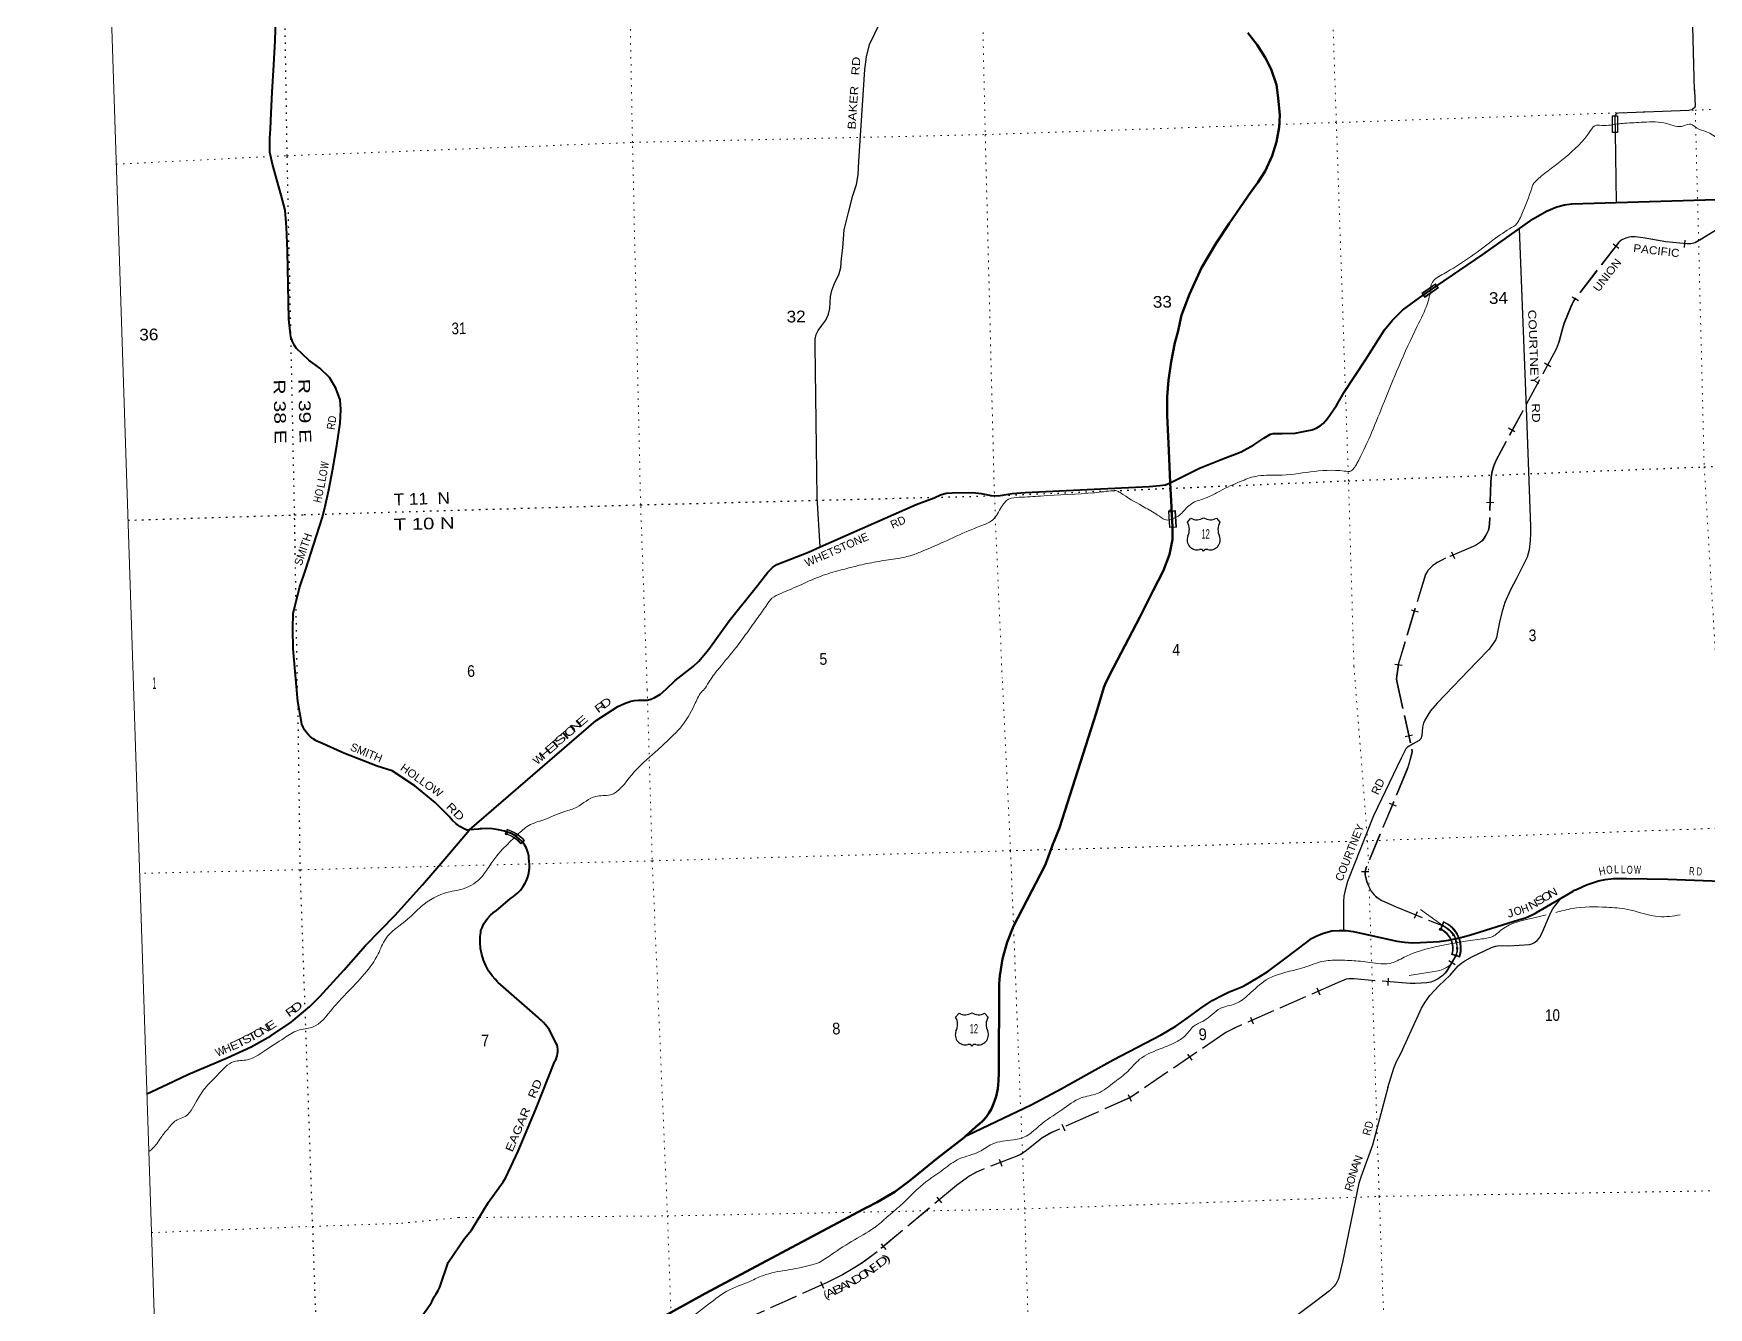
# Model space of a CAD drawing. Header units: feet. Extents: x 757852 to 1040949, y -536576 to -344549.
# Drawn here: x 757852 to 782970, y -408566 to -389465 of the extents above; entities that cross this region are included whole.
import ezdxf
from ezdxf.enums import TextEntityAlignment as Align

# ---------------------------------------------------------------- set-up
doc = ezdxf.new("R2010")
doc.units = ezdxf.units.FT
doc.header["$LTSCALE"] = 70
doc.header["$PDMODE"] = 32
doc.header["$PDSIZE"] = 35
doc.linetypes.add('DOTTED', pattern=[1.5, 0.3, -1.2])
doc.linetypes.add('LONG_DASHED', pattern=[7.5, 6, -1.5])
for name, color, linetype, lineweight in [('16', 7, 'Continuous', 25), ('20', 7, 'Continuous', 70), ('26', 7, 'Continuous', 40), ('29', 7, 'Continuous', 25), ('34', 7, 'Continuous', 13), ('39', 7, 'Continuous', 13), ('4', 7, 'Continuous', 13), ('57', 7, 'Continuous', 13), ('6', 7, 'DOTTED', 25), ('61', 7, 'Continuous', 13), ('63', 7, 'Continuous', 25), ('7', 7, 'DOTTED', 13)]:
    doc.layers.add(name, color=color, linetype=linetype, lineweight=lineweight)
doc.layers.add('27', color=7, linetype='Continuous')
doc.layers.add('30', color=7, linetype='Continuous')

msp = doc.modelspace()

# ---------------------------------------------------------------- linework, layer by layer
at = {"layer": '16'}
for p, q in [((775155.74, -396790.54), (775207.05, -396731.78)), ((775398.81, -396725.81), (775398.53, -396726.01)), ((775590.9, -396731.69), (775642.29, -396790.54)), ((771922.99, -404147.23), (771922.71, -404147.43)), ((771679.92, -404211.96), (771731.23, -404153.2)), ((772115.08, -404153.11), (772166.47, -404211.96))]:
    msp.add_line(p, q, dxfattribs=at)
for centre, radius, start, end in [((774962.76, -396901.17), 222.05, 332.97043, 29.75871), ((775298.13, -396574.12), 182.07, 239.97227, 303.45418), ((775499.91, -396574.62), 181.52, 236.33975, 300.08743), ((775499.9, -396574.12), 182.07, 236.54582, 236.59441), ((775835.26, -396901.17), 222.05, 150.24129, 207.02957), ((775301.95, -397056.07), 151.42, 159.09177, 283.81923), ((775496.07, -397056.07), 151.42, 256.18077, 20.90823), ((772024.09, -403996.04), 181.52, 236.33975, 300.08743), ((771486.94, -404322.59), 222.05, 332.97043, 29.75871), ((771822.31, -403995.54), 182.07, 239.97227, 303.45418), ((772024.08, -403995.54), 182.07, 236.54582, 236.59441), ((772359.44, -404322.59), 222.05, 150.24129, 207.02957), ((771826.13, -404477.49), 151.42, 159.09177, 283.81923), ((772020.25, -404477.49), 151.42, 256.18077, 20.90823)]:
    msp.add_arc(centre, radius, start, end, dxfattribs=at)
for centre, major_axis, start_param, end_param in [((775357.29, -397254.89), (-19.56, 51.67), 4.95877769, 6.28318531), ((775440.74, -397254.89), (19.56, 51.67), 0, 1.32637542), ((771881.47, -404676.31), (-19.56, 51.67), 4.95877769, 6.28318531), ((771964.92, -404676.31), (19.56, 51.67), 0, 1.32637542)]:
    msp.add_ellipse(centre, major_axis=major_axis, ratio=0.929097, start_param=start_param, end_param=end_param, dxfattribs=at)
at = {"layer": '20'}
for points in [[(774898.76, -396200.79), (774878.33, -395715.1), (774851.22, -395191.36), (774850.45, -394914.21), (774872.22, -394662.78), (774911.61, -394384.93), (774968.96, -394100.75), (775012.4, -393941.33), (775066.27, -393686.97), (775184.7, -393372.45), (775366.54, -392976.19), (775589.08, -392608.27), (775783.84, -392313.34), (775945.28, -392072.49), (776102.22, -391848), (776210.44, -391696.49), (776321.16, -391527.69), (776426.13, -391298.61), (776491.84, -391090.57), (776533.2, -390867.54), (776540.02, -390690.57), (776518.43, -390428.13), (776489.82, -390232.65), (776410.33, -390001.24), (776320.5, -389825.83), (776203.25, -389632.55), (776059.59, -389456.67)], [(773992.9, -399073.37), (774441.5, -398215.13), (774643.47, -397815.98), (774793.1, -397526.18), (774885.17, -397275.54), (774931.49, -397049.8), (774933.28, -396921.23), (774932.42, -396871.63), (774919.15, -396567.98), (774898.76, -396200.79)], [(771834.35, -405991.35), (772022.97, -405823.01), (772032.6, -405815.28), (772087.3, -405765.57), (772136.51, -405710.42), (772179.68, -405650.42), (772216.34, -405586.25), (772247.65, -405514.54), (772285.46, -405402.23), (772311.32, -405286.59), (772324.96, -405168.87), (772326.21, -405050.38), (772330.89, -403708.57), (772341.3, -403591.39), (772383.65, -403336.82), (772452.38, -403088.06), (772546.73, -402847.86), (773015.22, -401945.88), (773034.6, -401908.57), (773039.16, -401895.88), (773127.87, -401649.07), (773144.71, -401602.19), (773145.95, -401599.07), (773216.23, -401421.68), (773230.12, -401386.63), (773234.95, -401371.68), (773789.54, -399653.13), (773902, -399271.05), (773909.9, -399244.2), (773921.15, -399221.05), (773992.9, -399073.37)], [(767219.04, -408748.13), (767925, -408355.73), (770296.31, -407091.27), (770345.04, -407065.29), (770346.31, -407064.67), (770502.65, -406989.08), (770767.26, -406831.56), (770988.96, -406665.92), (771013.96, -406647.24), (771038.96, -406628.9), (771413.85, -406324.32), (771805.95, -406016.7), (771834.35, -405991.35)]]:
    msp.add_lwpolyline(points, dxfattribs=at)
at = {"layer": '26'}
for p, q in [((761870.07, -399788.04), (761813.74, -399480.11)), ((761878, -399820.05), (761870.1, -399788.03))]:
    msp.add_line(p, q, dxfattribs=at)
for points in [[(761813.74, -399480.11), (761747.59, -398691.58), (761738.34, -398388.47), (761746.33, -398153.34), (761787.87, -397999.98), (761838.19, -397774.16), (761933.79, -397495.35), (762050.09, -397135.83), (762185.43, -396715.74), (762231.46, -396529.28), (762280.82, -396308.38), (762339.62, -395992.04), (762399.85, -395641.53), (762452.32, -395307.22), (762462.87, -395104.18), (762448.29, -394957.82), (762386.99, -394780.12), (762289.89, -394623.13), (762146.86, -394481), (761982.16, -394363.34), (761792.27, -394181.84), (761764.64, -394144.56), (761735.35, -394083.73), (761712.82, -394013.88), (761704.27, -393970.47), (761678.34, -393747.98), (761662.75, -392727.95), (761644.5, -392368.76), (761628.02, -392111.96), (761567.96, -391890.06), (761497.34, -391638.22), (761435.38, -391422.37), (761396.16, -391244.3), (761396.57, -391035.41), (761408.2, -390894.62), (761416.15, -390657.49), (761432.83, -390343.88), (761453.84, -389931.79), (761475.71, -389569.89), (761484.42, -389260.43)], [(778897.47, -393248.13), (779585.13, -392775.73), (780341.11, -392244.49), (780539.9, -392126.57), (780695.45, -392063.63), (780808.6, -392034.57), (780919.58, -392017.58), (781421.39, -392002.88), (785588.36, -391878.65), (785855.31, -391870.02), (786057.73, -391846.44), (786156.22, -391828.42), (786249.67, -391796.93), (786618.03, -391613.82), (789130.27, -390428.16), (789472.96, -390266.43)], [(774898.76, -396200.79), (775338.81, -395982.3), (775661.9, -395852.19), (775961.11, -395734.55), (776150.1, -395630.86), (776299.05, -395533.89), (776403.64, -395472.48), (776420.37, -395465.51), (776439.12, -395461.51), (776463.62, -395460.78), (776574.07, -395462.24), (776773.65, -395455.39), (776947.83, -395424.26), (777024.63, -395405.92), (777097.6, -395375.48), (777144.58, -395348.87), (777189.93, -395310.84), (777227.97, -395274.26), (777255.86, -395236.17), (777391.06, -395041.02), (777508.12, -394842.17), (777825.08, -394356.67), (778112.55, -393907.84), (778228.5, -393761.23), (778378.59, -393614.02), (778640.41, -393424.72), (778897.47, -393248.13)], [(767338.8, -399296.4), (767473.22, -399165.04), (767744.7, -398953.48), (767829.75, -398877.7), (767977.2, -398694.39), (768285.2, -398271.31), (768707.83, -397741.81), (768865.05, -397542.26), (768932.13, -397472.82), (768997.62, -397427.5), (769201.08, -397347.66), (769472.32, -397238.54), (769649.69, -397159.15), (771086.73, -396527.76), (771358.07, -396424.66), (771455.04, -396381.84), (771537.27, -396358.19), (771625.89, -396349.74), (771939.08, -396344.32), (772063.86, -396360.24), (772212.98, -396389.8), (772315.48, -396394.06), (772529.81, -396362.23), (772722.37, -396348.86), (774582.38, -396254.46), (774740.85, -396243.69), (774824.96, -396230.18), (774898.76, -396200.79)], [(764389.68, -401404.4), (766291.23, -399762.5), (766612.41, -399557.17), (766715.83, -399511.65), (766808.69, -399476.83), (766866.44, -399463.94), (766924.67, -399458.97), (767058.5, -399458.97), (767107.42, -399446.36), (767156.63, -399423.27), (767254.77, -399369.7), (767338.8, -399296.4)], [(764389.68, -401404.4), (764349.58, -401407.41), (764309.4, -401388.67), (764245.92, -401352.28), (764186.58, -401309.45), (764132.05, -401260.65), (764082.92, -401206.43), (763876, -400992.65), (763571.96, -400744.65), (763229, -400519.05), (763004.43, -400451.32), (762506.79, -400256.91), (762149.84, -400095.65), (762124.84, -400085.35), (762099.84, -400073.12), (762083.91, -400065.33), (762044.24, -400040.56), (762007.37, -400011.77), (761973.72, -399979.29), (761943.64, -399943.47), (761917.48, -399904.71), (761895.51, -399863.42), (761877.97, -399820.06)], [(759551.17, -405360.8), (759858.96, -405217.69), (760164.03, -405072.96), (760755.85, -404822.57), (761116.84, -404660.07), (761412.31, -404490.76), (761716.09, -404286.92), (761996.9, -404052.46), (762147.55, -403903.92), (762507.49, -403509.28), (762828.41, -403140.56), (763276.08, -402685.58), (763687.45, -402228.24), (764025.22, -401832.6), (764385.79, -401407.76), (764389.68, -401404.4)], [(765187.17, -401590.21), (765187.17, -401590.21), (765136.64, -401537.78), (765080.17, -401495.4), (765003.93, -401455.84), (764915.94, -401425.79), (764826.75, -401402.89), (764735.66, -401389.45), (764643.67, -401385.6), (764576.77, -401389.81), (764551.77, -401391.39), (764526.77, -401394.11), (764389.68, -401404.4)], [(765287.6, -401928.05), (765281.64, -401822.78), (765280.29, -401799.07), (765274.87, -401772.78), (765270.72, -401753.31), (765256.61, -401709.94), (765238.05, -401668.28), (765215.23, -401628.79), (765204.51, -401614.05), (765187.17, -401590.21)], [(763439.04, -409030.05), (763799.01, -408518.8), (763819.41, -408489.82), (763828.93, -408468.8), (763859.69, -408405.83), (763889.21, -408358.66), (763904.44, -408334.32), (763917.76, -408308.66), (763942.65, -408260.74), (764068.44, -407890.91), (764315.47, -407533.63), (764422.23, -407406.04), (764674.33, -406984.16), (764893.66, -406680.44), (764936.96, -406616.1), (765119.93, -406221.53), (765382.6, -405591.99), (765671.41, -404874.77), (765682.97, -404853.36), (765695.78, -404823.35), (765705.38, -404792.17), (765711.68, -404760.16), (765714.59, -404727.66), (765714.09, -404695.04), (765710.18, -404662.65), (765708.65, -404655.94), (765703.11, -404631.72), (765691.82, -404605.94), (765680.61, -404580.33), (765600.79, -404426.79), (765589.27, -404404.63), (765569.29, -404376.79), (765556.64, -404359.17), (765501.14, -404294.47), (765464.19, -404259.55), (765441.6, -404238.19), (765414.19, -404214.09), (764820.39, -403691.79), (764803.79, -403677.19), (764772.83, -403642.88), (764728.32, -403591.36), (764677.19, -403517.88), (764634.03, -403439.46), (764599.29, -403356.95), (764573.38, -403271.26), (764556.56, -403183.34), (764549.03, -403094.13), (764550.86, -403004.63), (764558.45, -402944.24), (764562.08, -402915.43), (764569.58, -402894.24), (764577.67, -402871.36), (764601.75, -402820.14), (764631.05, -402771.71), (764665.26, -402726.62), (764703.99, -402685.34), (764746.82, -402648.34), (764793.29, -402616.02), (764998.43, -402438.08), (765002.62, -402434.45), (765048.43, -402402.18), (765061.27, -402393.13), (765109.26, -402352.51), (765152.74, -402307.1), (765191.23, -402257.39), (765224.32, -402203.94), (765239.57, -402172.32), (765251.64, -402147.28), (765260.63, -402122.32), (765265.24, -402109.53), (765278.51, -402058.29), (765286.36, -402005.93), (765287.59, -401978.05), (765288.71, -401952.94), (765287.6, -401928.05)], [(779233.8, -403023.2), (779386.7, -402982.8), (780122.3, -402753.97), (780225.73, -402722.13), (780325.27, -402679.65), (780376.95, -402651.46), (780415.93, -402630.2), (780426.95, -402623.73), (780941.53, -402321.63), (780960.71, -402310.37), (780991.53, -402296.56), (781141.66, -402229.31), (781321.93, -402170.28), (781371.44, -402158.01), (781398.17, -402151.38), (781421.44, -402148.73), (781544.64, -402134.71), (781690.54, -402133.46), (781717.68, -402134.67), (781740.54, -402134.95), (782358.71, -402142.56), (783291.49, -402178.23)], [(771834.35, -405991.35), (771857.54, -405980.37), (772824.54, -405522.33), (773262.11, -405285.04), (773681.71, -405050.58), (774044.59, -404850.91), (774761.5, -404478.12), (774980.65, -404345.38), (775150.26, -404228.99), (775358.45, -404076.63), (775524.3, -403965.18), (775700.89, -403871.68), (775771.93, -403840.45), (775994.93, -403747.76), (776214.16, -403617.02), (776360.8, -403525.82), (776615.59, -403337.14), (776943.95, -403086.75), (777018.57, -403035.41), (777098.14, -402992.16), (777181.8, -402957.46), (777268.63, -402931.7), (777322.45, -402920.55), (777429.16, -402912.15), (777536.17, -402914.95), (777642.29, -402928.92), (777693.37, -402939.75), (778294.7, -403071.08), (778411.93, -403090.69), (778530.56, -403097.95), (778643.65, -403093.3), (778933.54, -403076.31), (778958.45, -403074.85), (778999.44, -403070.36), (779070.39, -403060.4), (779233.8, -403023.2)]]:
    msp.add_lwpolyline(points, dxfattribs=at)
at = {"layer": '29'}
for p, q in [((781527.66, -390698.05), (781602.65, -390697)), ((781531.15, -390948.01), (781527.66, -390698.05)), ((781568.83, -390947.15), (781586.47, -391998.53))]:
    msp.add_line(p, q, dxfattribs=at)
for points in [[(782761.17, -390317.45), (782597.03, -383966.9)], [(769646.03, -397162.58), (769602.84, -396422.86), (769571.51, -394141.8), (769575.9, -394047.33), (769588.78, -393978.82), (769617.82, -393916.06), (769674.79, -393842.77), (769735.68, -393763.38), (769774.24, -393670.33), (769792.89, -393587.66), (769803.86, -393408.72), (769822.35, -393316.01), (769866.51, -393198.76), (769928.78, -393083.2), (769959, -392972.21), (769970.77, -392839.45), (769986.03, -392676.5), (770009.53, -392408.97), (770073.32, -392148.78), (770137.21, -391894.61), (770194.63, -391730.94), (770218.2, -391583.91), (770226.75, -391380.91), (770319.49, -390005.53), (770344.34, -389816.31), (770387.33, -389630.79), (770460.95, -389474.86), (770571.54, -389250.01)], [(782761.17, -390317.45), (782770.54, -390551.72), (782759.27, -390578.78), (782736.15, -390596.26), (782719.81, -390606.97), (782675.84, -390618.24), (781618.88, -390657.13), (781592.94, -390666.15), (781574.91, -390683.07), (781567.47, -390707.61), (781568.83, -390947.15)], [(781602.65, -390697), (781606.14, -390946.97), (781531.15, -390948.01)], [(780132.64, -392392.81), (780239.63, -395208.71), (780300.24, -396858.6), (780299.89, -396955.02), (780297.78, -397065.52), (780282.14, -397206.38), (780251.89, -397315.36), (780172.35, -397477.41), (780090.73, -397635.48), (779999.31, -397807.78), (779914.2, -397996.03), (779868.58, -398145.45), (779834.9, -398288.63), (779812.99, -398415.54), (779792.68, -398518.32), (779781.2, -398551.53), (779751.83, -398595.35), (779681.26, -398694.98), (779497.69, -398887.41)], [(779497.69, -398887.41), (778901.5, -399505.36), (778802.97, -399619.01), (778760.93, -399686.18), (778717.62, -399759.65), (778697.54, -399802.35), (778680.61, -399867), (778672.44, -399988.19), (778654.87, -400038.42), (778632.47, -400065.1), (778542.1, -400115.33), (778456.56, -400163.99), (778449.03, -400169.01), (778429.59, -400188.46), (778359.31, -400329.1), (777947.64, -401193.02), (777556.05, -402177.48), (777519, -402307.47), (777501.43, -402400.4), (777495.8, -402478.85), (777495.8, -402913.89)], [(778160.38, -405267.63), (778250.13, -404976.49), (778291.55, -404877.3), (778355.56, -404755.49), (778666.83, -404077.4), (778720.8, -403985.75), (778792.34, -403886.54), (778927.89, -403740.87), (779093.56, -403585.17), (779217.82, -403443.28), (779269.28, -403399.32), (779316.97, -403366.67), (779429.93, -403303.89), (779713.59, -403170.78), (779773.83, -403148.18), (779806.46, -403143.16), (779884.28, -403140.64), (779977.16, -403143.16), (780283.4, -403123.06), (780322.31, -403111.76), (780359.97, -403094.18), (780398.88, -403062.78), (780434.02, -403022.61), (780456.61, -402988.69), (780484.22, -402922.15), (780569.57, -402721.24), (780602.83, -402645.26), (780634.83, -402590.64), (780659.31, -402553.59), (780759.46, -402428.52)], [(778160.38, -405267.63), (777928.67, -406133.1), (777754.38, -406612.71), (777725.54, -406701.57), (777482.31, -407885.36)], [(777482.31, -407885.36), (777420.52, -408134.65), (777385.38, -408204.97), (777355.25, -408245.15), (777284.97, -408315.47), (777094.19, -408461.14), (776717.65, -408747.44), (776661.17, -408806.46), (776607.2, -408893.11), (776536.92, -409089), (776465.37, -409266.05), (776431.49, -409315.03), (776385.05, -409381.58), (776331.08, -409440.6), (776083.24, -409646.35)]]:
    msp.add_lwpolyline(points, dxfattribs=at)
at = {"layer": '34'}
for p, q in [((779045, -402885.05), (778652, -402598.05)), ((778479, -403587.05), (778886, -403522.05))]:
    msp.add_line(p, q, dxfattribs=at)
at = {"layer": '34', "linetype": 'LONG_DASHED'}
msp.add_lwpolyline([(783072.47, -392414.71), (782861.5, -392545.57), (782765.95, -392597.76), (782705.84, -392614.35), (782644.73, -392616.33), (782328.61, -392584.28), (782217.46, -392564.79), (781988.69, -392522.07), (781872.34, -392506.77), (781844.63, -392507.03), (781810.43, -392510.14), (781780.38, -392515.32), (781744.11, -392524.14), (781705.76, -392539.17), (781669.49, -392555.76), (781641.51, -392576.5), (781618.04, -392598.74), (780941.4, -393476.84), (780899.48, -393564.63), (780802.06, -393809.33), (780771.65, -393911.87), (780727.44, -394083.06), (780683.73, -394195.78), (779779.6, -395862.23), (779747.05, -395947.32), (779722.17, -396028.2), (779707.66, -396115.29), (779699.26, -396198.15), (779681.66, -396819.51), (779670.36, -396893.98), (779653.78, -396941.67), (779599.88, -397032.92), (779575.01, -397066.1), (779545.99, -397088.91), (779474.26, -397137.11), (779026.16, -397329.3), (778901.37, -397391.67), (778834.66, -397439.49), (778764.57, -397509.88), (778720.36, -397579.52), (778313.61, -398922.82)], dxfattribs=at)
at = {"layer": '34', "linetype": 'DOTTED', "lineweight": 100}
msp.add_arc((778825.37, -403180.74), 374.2, 342.37461, 67.09638, dxfattribs=at)
at = {"layer": '34'}
for centre, radius, start, end in [((778871.16, -403167.62), 331.76, 345.25651, 58.40018), ((778857.42, -403181.26), 341.99, 274.79378, 348.05347)]:
    msp.add_arc(centre, radius, start, end, dxfattribs=at)
at = {"layer": '39'}
for points in [[(781605.58, -390819.19), (781714.98, -390810.75), (781996.97, -390793.89), (782340.73, -390814.06), (782471.96, -390853.97), (782596.4, -390849.81), (782704.39, -390823.84), (782791.73, -390880.58), (782939.32, -390938.28), (783125.93, -391045.52), (783273.77, -391117.28), (783356.47, -391137.94), (783506.62, -391111.25), (783612.93, -391103.38), (783798.11, -391128.3), (784055.48, -391262.44), (784223.25, -391325.82), (784391.07, -391391.2), (784641.43, -391469.22), (784753.38, -391439.17), (784836.52, -391369.45), (784941.68, -391295.33), (785013.26, -391253.92), (785097.06, -391222.35), (785275.29, -391193.16), (785511.05, -391122.8), (785698.18, -391027.18), (785868.27, -390992.1), (786053.6, -390908.56), (786211.61, -390755.2), (786347.64, -390608.24), (786430.3, -390510.41), (786615.77, -390438.22), (786939.16, -390422.68), (787259.44, -390410.24)], [(778792.13, -393380.38), (778829.72, -393194.22), (778999.4, -393065.49), (779709.59, -392584.96), (779986.06, -392391.87), (780097.23, -392312.87), (780147.96, -392223.73), (780303.79, -391827.38), (780351.93, -391708.05), (780409.15, -391648.81), (781201.88, -390920.1), (781289.94, -390836.68), (781335.04, -390840.06), (781605.58, -390819.19)], [(774878.22, -396756.69), (774996.66, -396713.2), (775138.3, -396582.27), (775215.45, -396514.66), (775420.89, -396432.78), (775649.9, -396320.37), (775948.76, -396182.64), (776174.34, -396104.43), (776513.46, -396088.53), (777506.45, -396025.17), (777612.82, -396021.33), (777664.11, -395968.22), (777697.27, -395911.41), (778078.12, -395055.26), (778601.61, -393853.19), (778754.36, -393511.12), (778792.13, -393380.38)], [(767928.66, -399276.52), (767995.35, -399164.05), (768136.71, -398976.83), (768386.49, -398671.25), (768551.35, -398449.48), (768719.99, -398213.58), (768847.4, -398032.63), (768926.01, -397932.86), (769061.28, -397858.22), (769362.29, -397728.49), (769695.25, -397588.17), (769984.97, -397502.83), (770234.88, -397438.25), (770533.09, -397378.87), (770815.51, -397335.83), (771025.51, -397286.01), (771191.11, -397222.89), (771494.09, -397091.12), (771884.67, -396915.66), (772098.11, -396831.64), (772215.59, -396773.37), (772350.96, -396588.26), (772415.62, -396494.76), (772475.05, -396447.54), (772633.21, -396418.69), (772954.19, -396399.09), (773764.65, -396348.93), (774041.29, -396320.05), (774095.53, -396321.12), (774146.21, -396348.36), (774483.08, -396551.42), (774679.87, -396666.51), (774793.58, -396738.86), (774876.24, -396757.52), (774878.22, -396756.69)], [(767929.61, -399275.81), (767866.56, -399341.39), (767764.48, -399527.09), (767547.37, -399878.98), (767395.56, -400032.77), (767181.57, -400233.66), (766823.33, -400577.94), (766499.36, -400880.42), (766283.17, -400902.4), (766000.92, -401062.17), (765813.03, -401131.13), (765502.84, -401251.95), (765277.66, -401340.72), (765106.71, -401479.41)], [(765106.74, -401479.38), (764710.63, -401911.8), (764574.81, -402107.1), (764307.43, -402284.29), (764070.65, -402339.4), (763664.17, -402553.14), (763461.75, -402743.44), (763129.58, -403042.28), (763021.14, -403264.48), (762815.68, -403563.54), (762541.7, -403859.7), (762342.58, -404078.02), (762028.01, -404365.99), (761816.94, -404411.87), (761611.02, -404525.9), (761310.26, -404720.72), (761058.92, -404852.92), (760858.97, -404878.18), (760608.94, -405082.74), (760419.02, -405282.52), (760297.06, -405473.16), (760102.97, -405713.37), (760008.12, -405749.9), (759882.84, -405868.28), (759774.26, -405999.98), (759647.46, -406172.74), (759580.47, -406228.82)], [(782542.26, -402679.23), (782227.73, -402705.71), (781752.12, -402596.78), (781442.95, -402564.69), (780929, -402584.23), (780678.29, -402643.88)], [(780534.44, -402678.1), (780373.97, -402716.28), (779869.6, -402900.32), (779733.54, -403003.1), (779546.28, -403041.86), (779253.05, -403087.35)], [(779253.05, -403087.35), (779072.88, -403117.68), (778774.42, -403181.84), (778406.4, -403313.36), (778193.53, -403407.6), (778012.54, -403407.85), (777715.22, -403371.2), (777449.2, -403359.26), (777208.47, -403372.31), (776905.11, -403466.67), (776716.39, -403517.56), (776338.52, -403653.56), (776080.93, -403868.52), (775870.36, -404012.93), (775648.27, -404081.45), (775403.34, -404265.66), (775256.05, -404342.81), (775127.86, -404485.46), (774969.92, -404593.27), (774733.25, -404694.63), (774438.49, -404844.92), (774259.78, -405026.09), (774065.83, -405181.81), (773804.38, -405356.72), (773560.12, -405424.24), (773270.67, -405602.44), (772931.81, -405843.26), (772763.2, -405981.73), (772545.22, -406052.06), (772226.33, -406114.95), (772036.46, -406228.25), (771731.83, -406338.76), (771499.56, -406492.22), (771151.49, -406751.56), (770881.79, -407009.31), (770674.89, -407189.76), (770498.82, -407340.65), (770162.59, -407551.16), (769822.61, -407767.89), (769631.11, -407889.31), (769484.54, -407938.27), (769153.7, -408003.72), (768787.57, -408088.89), (768602.25, -408169.8), (768247.28, -408322.85), (768067.82, -408443.71), (767702.79, -408727.96), (767413.99, -408920.22), (767275.26, -408964.79), (766971.23, -409000.86), (766687.5, -409128.51), (766575.43, -409228.19), (766404.62, -409318.49), (765937.57, -409526.96), (765810.9, -409615.23), (765697.23, -409767.27), (765601.8, -409922.5), (765473.93, -410159.67), (765402.61, -410358.05), (765343.02, -410447.39)]]:
    msp.add_spline(points, degree=3, dxfattribs=at)
at = {"layer": '4'}
for points in [[(1039242.56, -525836.22), (1018370.82, -526769.91), (986566.33, -528148.83), (954759.98, -529484.01), (922951.82, -530775.43), (891141.91, -532023.1), (859330.32, -533227.02), (827517.11, -534387.17), (795702.32, -535503.56), (763886.04, -536576.2), (757851.71, -353854.74), (789416.66, -352790.58), (820980.12, -351683.01), (852542.04, -350532.02), (884102.33, -349337.62), (915660.96, -348099.8), (947217.84, -346818.58), (978772.94, -345493.96), (1000559.5, -344549.37)], [(1039242.56, -525836.22), (1018370.82, -526769.91), (986566.33, -528148.83), (954759.98, -529484.01), (922951.82, -530775.43), (891141.91, -532023.1), (859330.32, -533227.02), (827517.11, -534387.17), (795702.32, -535503.56), (763886.04, -536576.2), (757851.71, -353854.74)]]:
    msp.add_lwpolyline(points, dxfattribs=at)
at = {"layer": '57'}
for p, q in [((774870.57, -396624.11), (774975.37, -396617.56)), ((774870.57, -396624.11), (774886.16, -396873.62)), ((774975.37, -396617.56), (774990.96, -396867.08)), ((774990.96, -396867.08), (774886.16, -396873.62))]:
    msp.add_line(p, q, dxfattribs=at)
msp.add_lwpolyline([(774967.88, -396626.04), (774879.05, -396631.59), (774893.64, -396865.13), (774982.47, -396859.59)], close=True, dxfattribs=at)
at = {"layer": '6'}
msp.add_line((761813.04, -399480.13), (761780.17, -397470.06), dxfattribs=at)
for points in [[(761776.98, -397278.9), (761767.14, -396682.79), (761656.15, -391298.05), (761571.28, -385914.87), (761582.8, -383323.77), (761493.1, -380569.72), (761437.94, -375161.92), (761357.55, -371774.59)], [(761908.33, -396678.66), (766955.83, -396530.86), (772261.27, -396394.99), (777571.21, -396170.67), (782905.52, -395962), (788258.28, -395775.1), (790148.49, -395713.88)], [(759268.71, -396762.16), (761767.14, -396682.79), (761908.33, -396678.66)], [(761813.04, -399480.13), (761846.97, -402002.87), (762034.5, -407350.58), (762114.27, -409649.01)]]:
    msp.add_lwpolyline(points, dxfattribs=at)
at = {"layer": '61'}
for p, q in [((778669.67, -393358.21), (778875.02, -393215.61)), ((778918.69, -393278.12), (778713.35, -393420.72)), ((778875.92, -393216.51), (778918.69, -393278.11)), ((778713.35, -393421.62), (778670.57, -393360.02)), ((764930.19, -401465.34), (764953.35, -401394)), ((764940.26, -401460.21), (764958.48, -401404.09)), ((765215.29, -401561.81), (765160.37, -401612.88)), ((765204, -401561.38), (765160.8, -401601.56))]:
    msp.add_line(p, q, dxfattribs=at)
msp.add_lwpolyline([(778680.56, -393360.38), (778873.19, -393226.62), (778907.55, -393276.1), (778714.93, -393409.87)], close=True, dxfattribs=at)
msp.add_lwpolyline([(778680.56, -393360.38), (778873.19, -393226.62), (778907.55, -393276.1), (778714.93, -393409.87)], close=True, dxfattribs=at)
for centre, radius, start, end in [((764770.46, -401967.85), 527.29, 42.35182, 72.34404), ((764770.46, -401967.85), 535.29, 43.17983, 71.50547), ((764770.45, -401967.85), 602.29, 42.35149, 72.34369), ((764770.45, -401967.85), 594.29, 43.1537, 71.55572)]:
    msp.add_arc(centre, radius, start, end, dxfattribs=at)
for p in [(774895.52, -396622.55), (764940.26, -401460.21)]:
    msp.add_point(p, dxfattribs=at)
at = {"layer": '63'}
for p, q in [((782616.45, -392562.7), (782605.29, -392672.75)), ((781539.82, -392617.51), (781627.44, -392685.03)), ((780925.55, -393411.85), (781020.81, -393467.99)), ((780509.16, -394404.75), (780606.38, -394457.5)), ((779968.59, -395377.29), (780065.81, -395430.04)), ((779640.37, -396493.48), (779750.94, -396496.61)), ((779117.51, -397235.17), (779161.11, -397336.82)), ((778508.76, -398104.08), (778614.62, -398136.13)), ((778267.43, -398919.34), (778376.63, -398936.94)), ((778422.91, -400003.91), (778530.96, -399980.27)), ((778181.99, -401002.42), (778284.04, -401045.08)), ((777765.56, -402027.98), (777876.17, -402027.98)), ((778562.26, -402730.23), (778603.91, -402627.77)), ((778954.97, -402893.67), (778999.94, -402788.9)), ((779076.34, -403364.13), (779171.36, -403420.74)), ((779236.68, -403302.55), (779127.74, -403268.93)), ((778168.45, -403628.14), (778159.32, -403738.37)), ((777095.46, -403774.47), (777139.9, -403875.76)), ((776099.28, -404211.53), (776143.72, -404312.82)), ((775157.56, -404767.41), (775219.79, -404858.85)), ((774264.7, -405372.79), (774309.92, -405473.74)), ((773271.38, -405815.83), (773316.21, -405916.95)), ((772331.56, -406342.28), (772371.54, -406445.41)), ((771397.36, -406912.38), (771468.31, -406997.23)), ((770562.86, -407610.24), (770633.82, -407695.09)), ((769654.02, -408174.89), (769699.47, -408275.73))]:
    msp.add_line(p, q, dxfattribs=at)
at = {"layer": '63', "lineweight": 13}
for p, q in [((778944.27, -402898.32), (778995.76, -402778.37)), ((779117.25, -403274.07), (779241.98, -403312.56))]:
    msp.add_line(p, q, dxfattribs=at)
at = {"layer": '63', "linetype": 'LONG_DASHED'}
for points in [[(783074.54, -392418.25), (782863.56, -392549.11), (782767.5, -392601.59), (782706.46, -392618.43), (782644.59, -392620.44), (782328.05, -392588.34), (782216.73, -392568.82), (781988.05, -392526.12), (781872.09, -392510.87), (781844.84, -392511.13), (781810.96, -392514.21), (781781.21, -392519.34), (781745.35, -392528.06), (781707.36, -392542.95), (781671.59, -392559.31), (781644.15, -392579.65), (781621.09, -392601.5), (780944.91, -393479), (780903.24, -393566.27), (780805.94, -393810.67), (780775.6, -393912.97), (780731.35, -394084.32), (780687.46, -394197.51), (779783.33, -395863.95), (779750.93, -395948.66), (779726.17, -396029.14), (779711.73, -396115.83), (779703.35, -396198.42), (779685.75, -396819.88), (779674.36, -396894.97), (779657.52, -396943.4), (779603.3, -397035.2), (779577.97, -397068.99), (779548.4, -397092.23), (779476.23, -397140.73), (779027.89, -397333.02), (778903.49, -397395.19), (778837.33, -397442.62), (778767.79, -397512.46), (778724.12, -397581.24), (778317.53, -398924.01)], [(778321.51, -398926.94), (778293.92, -399098.16), (778291.45, -399137.68), (778297.37, -399174.84), (778521.06, -400197.01), (778524.91, -400231.74), (778519.75, -400258.86), (778472.62, -400436.81), (778451.83, -400498.45), (777834.6, -401975.07), (777820.16, -402028.38), (777820.16, -402077.55), (777850.54, -402198.94), (777907.37, -402316.89), (777958.4, -402376.75), (777999.37, -402418.89), (778068.98, -402461.18), (778286.78, -402559.33), (779015.22, -402855.4), (779051.51, -402876.42), (779084.69, -402903.24), (779121.43, -402939.59), (779138.86, -402960.76), (779159.48, -402994.56), (779169.79, -403021.66), (779186.82, -403080.36), (779199.85, -403186.18), (779196.12, -403240.98), (779182.77, -403295.27), (779044.39, -403524.44), (779022.76, -403551.18), (778989.76, -403585.45), (778917.7, -403638.58), (778858.13, -403670.28), (778807.38, -403686.86), (778744.08, -403698.19), (778659.76, -403704.48), (778569.85, -403710.15), (778493.65, -403709.83), (777655.14, -403640.45), (777605.18, -403637.95), (777575.77, -403639.05), (777535.39, -403644.74), (777499.46, -403659.61), (777408.31, -403696.84), (775870.57, -404371.49), (775729.58, -404444.15), (774301.17, -405416.28), (773717.41, -405677.82), (773120.78, -405942.32), (772973.01, -406026.88), (772744.86, -406210.67), (772656.58, -406271.24), (772598.06, -406297.51), (772062.96, -406504.98), (771992.5, -406536.25), (771894.96, -406593.81), (771690.43, -406738.47), (770501.92, -407732.38), (770281.01, -407894.64), (770117.68, -407997.72), (769981.94, -408078.19), (769765.69, -408184.45), (768500.05, -408754.89)]]:
    msp.add_lwpolyline(points, dxfattribs=at)
at = {"layer": '63', "linetype": 'LONG_DASHED', "lineweight": 13}
msp.add_lwpolyline([(778317.46, -398926.29), (778289.84, -399097.7), (778287.33, -399137.88), (778293.34, -399175.6), (778517.01, -400197.68), (778520.77, -400231.58), (778515.75, -400257.95), (778468.69, -400435.63), (778447.99, -400497), (777830.71, -401973.74), (777816.06, -402027.83), (777816.06, -402078.06), (777846.66, -402200.34), (777903.91, -402319.15), (777955.37, -402379.51), (777996.79, -402422.12), (778067.07, -402464.81), (778285.17, -402563.1), (779013.41, -402859.09), (779049.18, -402879.81), (779081.81, -402906.18), (779130.13, -402963.31), (779155.86, -402996.59), (779165.9, -403022.96), (779182.84, -403081.35), (779203.55, -403181.17), (779203.55, -403227.63), (779191, -403270.33), (779041.02, -403522.09), (779019.68, -403548.46), (778987.05, -403582.36), (778915.51, -403635.1), (778856.52, -403666.49), (778806.38, -403682.87), (778743.56, -403694.12), (778659.48, -403700.39), (778569.73, -403706.05), (778493.83, -403705.73), (777655.41, -403636.36), (777605.21, -403633.85), (777575.41, -403634.96), (777534.3, -403640.75), (777497.9, -403655.82), (777406.71, -403693.06), (775868.81, -404367.79), (775727.48, -404440.62), (774299.16, -405412.69), (773715.74, -405674.08), (773118.93, -405938.66), (772970.69, -406023.48), (772742.41, -406207.38), (772654.56, -406267.65), (772596.48, -406293.73), (772061.39, -406501.19), (771990.62, -406532.6), (771892.73, -406590.36), (771687.93, -406735.22), (770499.39, -407729.15), (770278.7, -407891.25), (770115.54, -407994.22), (769979.99, -408074.58), (769763.94, -408180.74), (768498.33, -408751.17)], dxfattribs=at)
at = {"layer": '63', "lineweight": 13}
for radius, start, end in [(436.97, 342.37459, 67.09629), (306.97, 342.37461, 67.09638)]:
    msp.add_arc((778825.37, -403180.74), radius, start, end, dxfattribs=at)
at = {"layer": '63'}
for radius, start, end in [(428.97, 343.50375, 65.98618), (314.97, 343.74021, 65.70331)]:
    msp.add_arc((778825.37, -403180.74), radius, start, end, dxfattribs=at)
msp.add_point((778954.97, -402893.67), dxfattribs=at)
at = {"layer": '7'}
for points in [[(771486.52, -353400.39), (771628.33, -358552.69), (771703.95, -363982.23), (771636.19, -369366.04), (771798.83, -374717.76), (771892.11, -380239.38), (772007.92, -385670.24), (772123.66, -390980.58), (772261.27, -396394.99), (772378.17, -399127.67)], [(777652.38, -398949.89), (777571.21, -396170.67), (777388.04, -390793.2), (777209.24, -385435.74), (777189.07, -379961.06), (777081.18, -375466.22)], [(767055.17, -399305.86), (766955.83, -396530.86), (766833.96, -391098.11), (766733.11, -385719.21), (766683.05, -384358.39)], [(782762.78, -390311.4), (782770.54, -390552.85), (782905.52, -395962), (783073.22, -398765.92)], [(759092.39, -391422.61), (761656.15, -391298.05), (766833.96, -391098.11), (772123.66, -390980.58), (782771.06, -390613.81), (786556.49, -390440.14)], [(777652.38, -398949.89), (777857.59, -401568.51), (777932.06, -403840.75)], [(767055.17, -399305.86), (767130.06, -401869.26), (767358.71, -407192.96), (767545.66, -412484.38), (767769.5, -417834.45), (767923.72, -423157.53), (768074.2, -428486.83), (768213.26, -433786.48), (768368.56, -439089.4), (768549.76, -444387.12), (768566.17, -444993.12)], [(773387.57, -426969.31), (773238.98, -422980.22), (773067.74, -417724.28), (772875.76, -412410.97), (772715.53, -407088.16), (772502.81, -401717.47), (772378.17, -399127.67)], [(791077.07, -401093.13), (788469.6, -401204.66), (783192.37, -401378.23), (777857.59, -401568.51), (777765.48, -401571.07)], [(777543.7, -401577.24), (772502.81, -401717.47), (767130.06, -401869.26), (761846.97, -402002.87), (759442.04, -402056.77)], [(777932.06, -403840.75), (778032.34, -406900.71), (778227.98, -412250.06), (778418.6, -417577.51), (778615.58, -422868.47), (778800.92, -428212.26), (778810.02, -429622.04)], [(759619.93, -407442.98), (762034.5, -407350.58), (763367.71, -407303.53), (764224.54, -407217.99), (767358.71, -407192.96), (772715.53, -407088.16), (778032.34, -406900.71), (783375.75, -406810.6), (788685.43, -406599.35), (791262.98, -406497.27)]]:
    msp.add_lwpolyline(points, dxfattribs=at)

# ---------------------------------------------------------------- texts
at = {"layer": '16', "width": 0.6}
for p in [(775428.7, -397036.32), (771952.89, -404457.74)]:
    msp.add_text('12', height=140, dxfattribs=at).set_placement(p, align=Align.CENTER)
at = {"layer": '27'}
for s, rotation, width, p in [('RD', 81.08, 0.9, (762365.07, -395411.65)), ('HOLLOW', 324.602, 1.05, (763340.53, -400499.99)), ('RD', 314.602, 1.3, (764029.16, -401066.05)), ('EAGAR   RD', 67.122, 1.25, (765032.74, -406243.57))]:
    msp.add_text(s, height=120, rotation=rotation, dxfattribs=dict(at, width=width)).set_placement(p)
for s, rotation, p in [('L', 79.47, (762236.87, -396147.97)), ('L', 79.47, (762221.33, -396243.5)), ('W', 40.809, (765462.25, -400386.35)), ('H', 20.243, (780236.07, -402640.63)), ('H', 22.932, (760777.55, -404737.47))]:
    msp.add_text(s, height=120, rotation=rotation, dxfattribs=at).set_placement(p, align=Align.CENTER)
for s, rotation, width, p in [('O', 79.47, 0.8, (762255.43, -396061.88)), ('W', 80.25, 0.7, (762274.91, -395949.48)), ('O', 77.404, 0.85, (762194.38, -396358.6)), ('H', 77.404, 0.8, (762173.91, -396462.57)), ('R', 36.176, 1.4, (766384.19, -399611.99)), ('D', 35.676, 1.4, (766470.93, -399548.6)), ('O', 40.809, 1.45, (765937.08, -399970.49)), ('N', 40.809, 1.55, (766020.37, -399894.56)), ('E', 40.809, 1.65, (766113.7, -399818.65)), ('E', 40.809, 1.65, (765646.57, -400226.41)), ('T', 40.809, 1.9, (765717.31, -400165.58)), ('S', 40.809, 1.65, (765788.06, -400097.18)), ('T', 40.809, 1.9, (765866.32, -400033.84)), ('H', 40.809, 1.5, (765560.76, -400299.82)), ('H', 13.126, 0.85, (781388.36, -402081.67)), ('O', 8.137, 0.75, (781492.49, -402061.24)), ('L', 1.069, 0.8, (781590.8, -402056.93)), ('L', 358.942, 0.8, (781690.2, -402055.65)), ('W', 359.284, 0.6, (781904.04, -402063.1)), ('R', 358.076, 0.7, (782718.11, -402083.57)), ('D', 359.076, 0.65, (782831.92, -402088.77)), ('S', 30.947, 1.35, (780471.3, -402507.6)), ('O', 30.781, 1.2, (780567.48, -402452.55)), ('N', 27.953, 1.2, (780660.39, -402399.58)), ('J', 16.768, 1.15, (780014.1, -402710.93)), ('O', 17.232, 0.95, (780126.34, -402676.16)), ('N', 28.94, 1.2, (780368.47, -402573.15)), ('R', 35.365, 1.4, (761747.61, -404171.87)), ('D', 38.368, 1.45, (761837.72, -404104.27)), ('O', 31.145, 1.2, (761257.1, -404500.2)), ('N', 31.145, 1.25, (761347.25, -404445.67)), ('E', 32.363, 1.4, (761446.37, -404383.87)), ('W', 22.932, 0.9, (760674.55, -404781.71)), ('E', 22.677, 1.15, (760885.75, -404691.22)), ('T', 25.564, 1.4, (760985.45, -404645)), ('S', 25.564, 1.25, (761076.14, -404595.74)), ('T', 28.451, 1.5, (761164.66, -404554.15))]:
    msp.add_text(s, height=120, rotation=rotation, dxfattribs=dict(at, width=width)).set_placement(p, align=Align.CENTER)
for s, rotation, p in [('RD', 23.719, (770734.2, -396891.86)), ('SMITH', 71.074, (761870.46, -397453.47)), ('WHETSTONE', 23.719, (769449.65, -397464.76)), ('SMITH', 337.687, (762590.39, -400207.06))]:
    msp.add_text(s, height=120, rotation=rotation, dxfattribs=at).set_placement(p)
at = {"layer": '27', "width": 0.65}
msp.add_text('O', height=120, dxfattribs=at).set_placement((781789.18, -402062.46), align=Align.CENTER)
at = {"layer": '30'}
for s, rotation, width, p in [('BAKER   RD', 86.142, 1.2, (770178.57, -390906.34)), ('COURTNEY     RD', 272.176, 1.25, (780263.4, -393608.4))]:
    msp.add_text(s, height=120, rotation=rotation, dxfattribs=dict(at, width=width)).set_placement(p)
for s, rotation, width, p in [('RD', 64.522, 1.05, (778066.78, -400780.27)), ('R', 75.012, 0.9, (777906.59, -405944.93)), ('D', 75.012, 0.9, (777935.91, -405840.05)), ('A', 70.029, 1.15, (777730.69, -406460.54)), ('O', 72.389, 0.95, (777666.37, -406672.42))]:
    msp.add_text(s, height=120, rotation=rotation, dxfattribs=dict(at, width=width)).set_placement(p, align=Align.CENTER)
for s, rotation, p in [('COURTNEY', 68.309, (777643.7, -401765.84)), ('N', 70.029, (777770.05, -406364.61)), ('N', 72.019, (777697.28, -406564.02)), ('R', 72.389, (777639.56, -406777.13))]:
    msp.add_text(s, height=120, rotation=rotation, dxfattribs=at).set_placement(p, align=Align.CENTER)
at = {"layer": '6'}
for s, rotation, width, p in [('R 38 E', 271.181, 1.35, (761450.24, -394652.88)), ('R 39 E', 271.181, 1.35, (761823.04, -394643.55)), ('T 11  N', 1.677, 1.1, (763254.94, -396539.18)), ('T 10 N', 1.677, 1.3, (763256.91, -396914.28))]:
    msp.add_text(s, height=175, rotation=rotation, dxfattribs=dict(at, width=width)).set_placement(p)
at = {"layer": '63', "width": 1.1}
for s, rotation, p in [('UNION', 52.383, (781324.43, -393348.07)), ('PACIFIC', 353.423, (781836.18, -392739.61))]:
    msp.add_text(s, height=120, rotation=rotation, dxfattribs=at).set_placement(p)
at = {"layer": '63'}
msp.add_text('E', height=120, rotation=36.298, dxfattribs=at).set_placement((770485.79, -408017.3), align=Align.CENTER)
for s, rotation, width, p in [('D', 36.298, 1.6, (770606.72, -407926.94)), (')', 39.905, 1.7, (770680.69, -407869.35)), ('N', 30.661, 1.4, (770139, -408240.84)), ('D', 30.661, 1.45, (770229.21, -408187.72)), ('O', 32.257, 1.3, (770330.7, -408123.43)), ('N', 32.257, 1.45, (770417.79, -408068.47)), ('(', 24.262, 1.1, (769755.03, -408430.57)), ('A', 24.262, 1.3, (769825.23, -408398.93)), ('B', 26.168, 1.5, (769938.94, -408345.18)), ('A', 26.168, 1.35, (770029.51, -408299.11))]:
    msp.add_text(s, height=120, rotation=rotation, dxfattribs=dict(at, width=width)).set_placement(p, align=Align.CENTER)
at = {"layer": '7'}
for s, rotation, width, p in [('34', 0.99, 1.1, (779677.66, -393519.46)), ('33', 0.99, 1.1, (774637.76, -393577.33)), ('31', 0.99, 0.85, (764122.27, -393974.87)), ('32', 0.99, 1.1, (769145.99, -393797.96)), ('36', 0.99, 1.1, (759439.15, -394067.71)), ('4', 0.99, 0.9, (774929.44, -398793.17)), ('3', 0.99, 0.9, (780273.65, -398576.29)), ('5', 0.99, 0.9, (769638.08, -398930.8)), ('1', 0.99, 0.45, (759635.24, -399292.46)), ('6', 0.99, 0.9, (764355.52, -399112.47)), ('8', 2.625, 0.95, (769832.36, -404474.47)), ('9', 2.625, 0.95, (775327.55, -404559.55)), ('7', 2.625, 0.95, (764567.25, -404652.27))]:
    msp.add_text(s, height=175, rotation=rotation, dxfattribs=dict(at, width=width)).set_placement(p)
at = {"layer": '7', "width": 0.85}
msp.add_text('10', height=175, dxfattribs=at).set_placement((780519.82, -404269.67))

doc.saveas('drawing.dxf')
